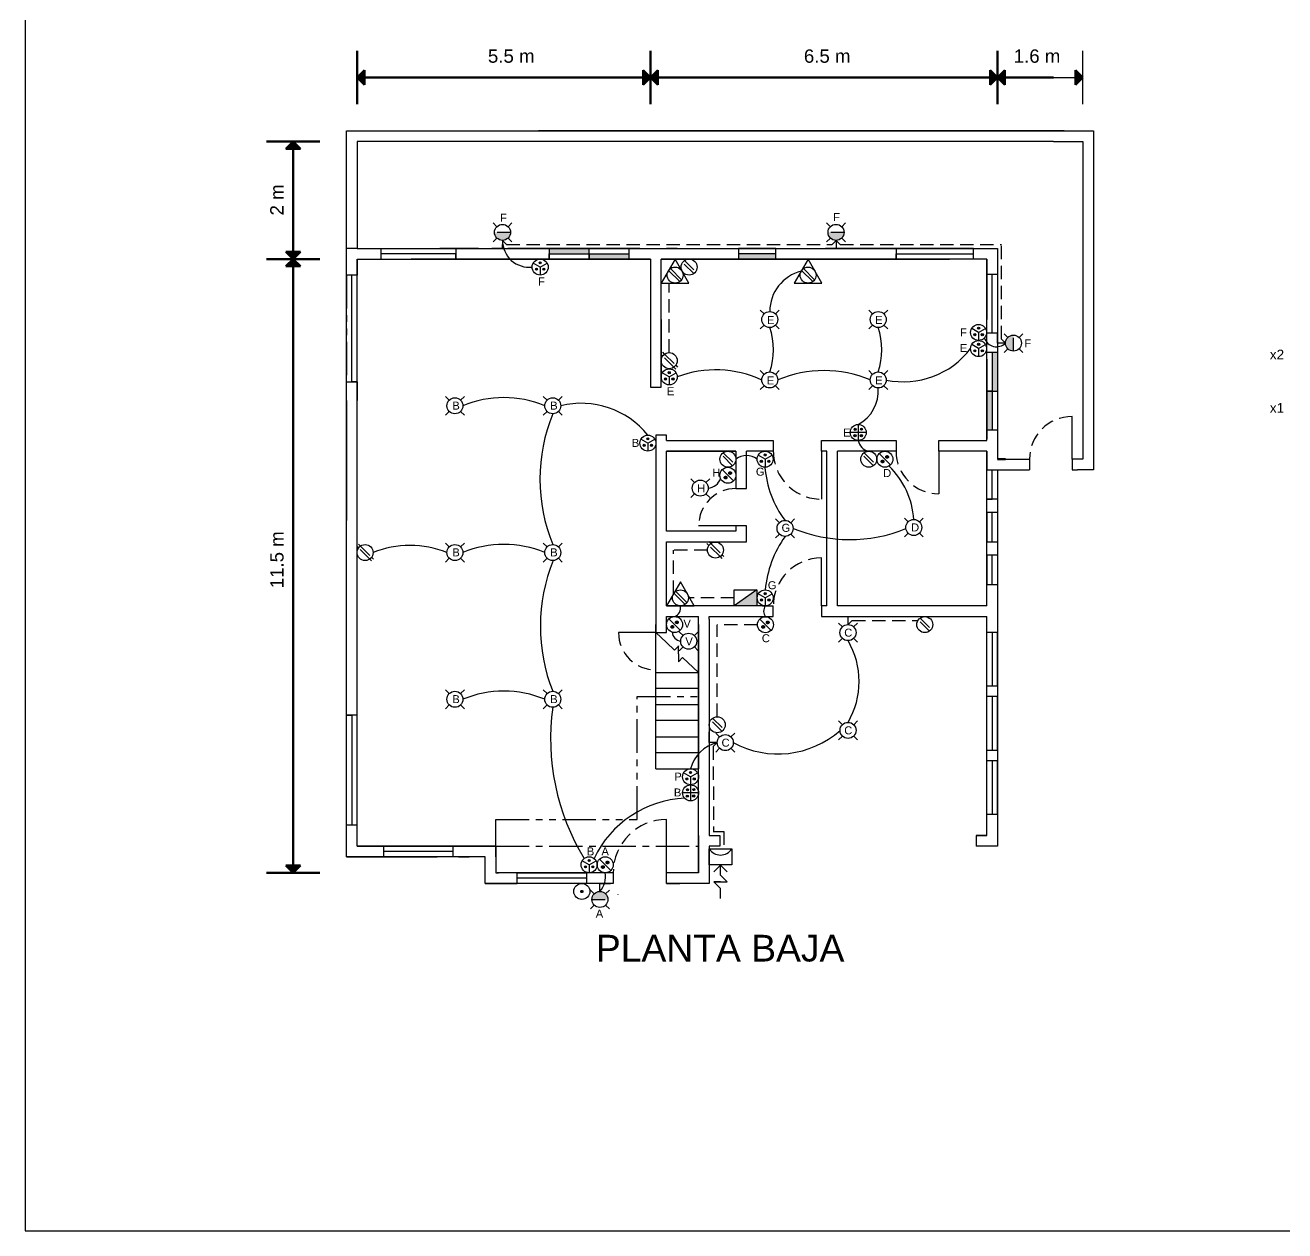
# Model space of a CAD drawing. Header units: millimetres. Extents: x 0 to 120, y 0 to 90.
# Drawn here: x 0 to 47.21, y 0 to 45.18 of the extents above; entities that cross this region are included whole.
import ezdxf

# ---------------------------------------------------------------- set-up
doc = ezdxf.new("R2010")
doc.units = ezdxf.units.MM
for name, pattern in [('CENTER', [2, 1.25, -0.25, 0.25, -0.25]), ('DASHED', [0.75, 0.5, -0.25]), ('PHANTOM', [2.5, 1.25, -0.25, 0.25, -0.25, 0.25, -0.25])]:
    doc.linetypes.add(name, pattern=pattern)
doc.styles.add('Annotative', font='arial.ttf')
doc.styles.add('Notes', font='arial.ttf', dxfattribs={"height": 3})

msp = doc.modelspace()

# ---------------------------------------------------------------- hatches: boundary and pattern name
at = {"lineweight": 90}
h = msp.add_hatch(color=256, dxfattribs=at)
h.set_gradient(color2=(0, 0, 0), one_color=1)
h.paths.add_polyline_path([(12.712, 43.491), (12.439, 43.218), (12.712, 42.945), (12.712, 43.218)])
h = msp.add_hatch(color=256, dxfattribs=at)
h.set_gradient(color2=(0, 0, 0), one_color=1)
h.paths.add_polyline_path([(23.166, 42.945), (23.439, 43.218), (23.166, 43.491), (23.166, 43.218)])
h = msp.add_hatch(color=256, dxfattribs=at)
h.set_gradient(color2=(0, 0, 0), one_color=1)
h.paths.add_polyline_path([(23.712, 43.491), (23.439, 43.218), (23.712, 42.945), (23.712, 43.218)])
h = msp.add_hatch(color=256, dxfattribs=at)
h.set_gradient(color2=(0, 0, 0), one_color=1)
h.paths.add_polyline_path([(36.166, 42.945), (36.439, 43.218), (36.166, 43.491), (36.166, 43.218)])
h = msp.add_hatch(color=256, dxfattribs=at)
h.set_gradient(color2=(0, 0, 0), one_color=1)
h.paths.add_polyline_path([(36.712, 43.491), (36.439, 43.218), (36.712, 42.945), (36.712, 43.218)])
h = msp.add_hatch(color=256, dxfattribs=at)
h.set_gradient(color2=(0, 0, 0), one_color=1)
h.paths.add_polyline_path([(39.366, 42.945), (39.639, 43.218), (39.366, 43.491), (39.366, 43.218)])
h = msp.add_hatch()
h.set_pattern_fill('AR-PARQ1', color=256, style=0)
h.paths.add_polyline_path([(37.3, 43.108), (36.873, 43.108), (34.4, 43.108), (18.4, 43.108), (17.627, 43.108), (17.627, 39.108), (29.8, 39.108), (35.2, 39.108), (35.2, 39.1), (35.2, 30.408), (37.3, 30.408)])
h.paths.add_polyline_path([(35.2, 39.1), (29.8, 39.1), (17.627, 39.1), (17.627, 38.708), (18.4, 38.708), (21.4, 38.708), (34.8, 38.708), (34.8, 30.408), (35.2, 30.408)], flags=17)
h = msp.add_hatch(color=256, dxfattribs=at)
h.set_gradient(color2=(0, 0, 0), one_color=1)
h.paths.add_polyline_path([(10.312, 40.545), (10.039, 40.818), (9.766, 40.545), (10.039, 40.545)])
at = {"linetype": 'DASHED'}
h = msp.add_hatch(color=256, dxfattribs=at)
h.set_gradient(color2=(0, 0, 0), one_color=1)
h.paths.add_polyline_path([(18.189, 37.418), (17.589, 37.418, 1)])
h = msp.add_hatch(color=256, dxfattribs=at)
h.set_gradient(color2=(0, 0, 0), one_color=1)
h.paths.add_polyline_path([(30.689, 37.418), (30.089, 37.418, 1)])
at = {"lineweight": 90}
h = msp.add_hatch(color=256, dxfattribs=at)
h.set_gradient(color2=(0, 0, 0), one_color=1)
h.paths.add_polyline_path([(10.039, 36.418), (10.312, 36.691), (10.039, 36.691), (9.766, 36.691)])
h = msp.add_hatch(color=256, dxfattribs=at)
h.set_gradient(color2=(0, 0, 0), one_color=1)
h.paths.add_polyline_path([(10.312, 36.145), (10.039, 36.418), (9.766, 36.145), (10.039, 36.145)])
at = {"linetype": 'DASHED'}
h = msp.add_hatch(color=256, dxfattribs=at)
h.paths.add_polyline_path([(22.639, 36.418), (22.639, 36.618), (21.139, 36.618), (21.139, 36.418)])
h.paths.add_polyline_path([(20.039, 36.818), (19.639, 36.818), (19.639, 36.618), (21.139, 36.618), (21.139, 36.818)])
h = msp.add_hatch(color=256)
h.set_gradient(color2=(0, 0, 0), one_color=1)
h.paths.add_polyline_path([(28.139, 36.418), (28.139, 36.618), (26.739, 36.618), (26.739, 36.418)])
h = msp.add_hatch(color=256)
h.paths.add_polyline_path([(19.261, 36.278, 1), (19.341, 36.278, 1)])
h.paths.add_polyline_path([(19.202, 36.038, 1), (19.122, 36.038, 1)])
h.paths.add_polyline_path([(19.399, 36.038, 1), (19.479, 36.038, 1)])
h = msp.add_hatch(color=256)
h.paths.add_polyline_path([(35.693, 33.826, 1), (35.773, 33.826, 1)])
h.paths.add_polyline_path([(35.634, 33.586, 1), (35.554, 33.586, 1)])
h.paths.add_polyline_path([(35.831, 33.586, 1), (35.911, 33.586, 1)])
h = msp.add_hatch(color=256, dxfattribs=at)
h.set_gradient(color2=(0, 0, 0), one_color=1)
h.paths.add_polyline_path([(37.039, 32.968), (37.039, 33.568, 0.414214), (36.739, 33.268, 0.414214)])
h = msp.add_hatch(color=256)
h.paths.add_polyline_path([(35.693, 33.22, 1), (35.773, 33.22, 1)])
h.paths.add_polyline_path([(35.634, 32.98, 1), (35.554, 32.98, 1)])
h.paths.add_polyline_path([(35.831, 32.98, 1), (35.911, 32.98, 1)])
h = msp.add_hatch(color=256, dxfattribs=at)
h.paths.add_polyline_path([(36.239, 31.468), (36.039, 31.468), (36.039, 30.018), (36.239, 30.018)])
h.paths.add_polyline_path([(36.439, 32.918), (36.239, 32.918), (36.239, 31.468), (36.439, 31.468)])
h = msp.add_hatch(color=256)
h.paths.add_polyline_path([(24.099, 32.16, 1), (24.179, 32.16, 1)])
h.paths.add_polyline_path([(24.04, 31.92, 1), (23.96, 31.92, 1)])
h.paths.add_polyline_path([(24.238, 31.92, 1), (24.318, 31.92, 1)])
h = msp.add_hatch(color=256)
h.paths.add_polyline_path([(31.146, 30.034, 1), (31.066, 30.034, 1)])
h.paths.add_polyline_path([(31.306, 30.041, 1), (31.386, 30.041, 1)])
h.paths.add_polyline_path([(31.3, 29.8, 1), (31.38, 29.8, 1)])
h.paths.add_polyline_path([(31.062, 29.797, 1), (31.142, 29.797, 1)])
h = msp.add_hatch(color=256)
h.paths.add_polyline_path([(23.297, 29.678, 1), (23.377, 29.678, 1)])
h.paths.add_polyline_path([(23.239, 29.438, 1), (23.159, 29.438, 1)])
h.paths.add_polyline_path([(23.436, 29.438, 1), (23.516, 29.438, 1)])
h = msp.add_hatch(color=256)
h.paths.add_polyline_path([(27.691, 29.077, 1), (27.771, 29.077, 1)])
h.paths.add_polyline_path([(27.632, 28.837, 1), (27.552, 28.837, 1)])
h.paths.add_polyline_path([(27.83, 28.837, 1), (27.91, 28.837, 1)])
h = msp.add_hatch(color=256, dxfattribs=at)
h.paths.add_polyline_path([(32.254, 29.001, 1), (32.354, 29.001, 1)])
h.paths.add_polyline_path([(32.084, 28.832, 1), (32.184, 28.832, 1)])
h = msp.add_hatch(color=256, dxfattribs=at)
h.paths.add_polyline_path([(26.371, 28.398, 1), (26.471, 28.398, 1)])
h.paths.add_polyline_path([(26.201, 28.228, 1), (26.301, 28.228, 1)])
msp.add_hatch(color=256).paths.add_polyline_path([(26.576, 23.418), (27.419, 23.418), (27.419, 24.015)])
h = msp.add_hatch(color=256)
h.paths.add_polyline_path([(27.696, 23.878, 1), (27.776, 23.878, 1)])
h.paths.add_polyline_path([(27.637, 23.638, 1), (27.557, 23.638, 1)])
h.paths.add_polyline_path([(27.835, 23.638, 1), (27.915, 23.638, 1)])
h = msp.add_hatch(color=256, dxfattribs=at)
h.paths.add_polyline_path([(24.374, 22.803, 1), (24.474, 22.803, 1)])
h.paths.add_polyline_path([(24.204, 22.633, 1), (24.304, 22.633, 1)])
h = msp.add_hatch(color=256, dxfattribs=at)
h.paths.add_polyline_path([(27.779, 22.8, 1), (27.879, 22.8, 1)])
h.paths.add_polyline_path([(27.609, 22.63, 1), (27.709, 22.63, 1)])
h = msp.add_hatch(color=256)
h.paths.add_polyline_path([(24.897, 17.175, 1), (24.977, 17.175, 1)])
h.paths.add_polyline_path([(24.839, 16.935, 1), (24.759, 16.935, 1)])
h.paths.add_polyline_path([(25.036, 16.935, 1), (25.116, 16.935, 1)])
h = msp.add_hatch(color=256)
h.paths.add_polyline_path([(24.861, 16.529, 1), (24.781, 16.529, 1)])
h.paths.add_polyline_path([(25.02, 16.535, 1), (25.1, 16.535, 1)])
h.paths.add_polyline_path([(25.015, 16.295, 1), (25.095, 16.295, 1)])
h.paths.add_polyline_path([(24.776, 16.291, 1), (24.856, 16.291, 1)])
at = {"lineweight": 90}
h = msp.add_hatch(color=256, dxfattribs=at)
h.set_gradient(color2=(0, 0, 0), one_color=1)
h.paths.add_polyline_path([(9.766, 13.691), (10.039, 13.418), (10.312, 13.691), (10.039, 13.691)])
h = msp.add_hatch(color=256)
h.paths.add_polyline_path([(21.096, 13.878, 1), (21.176, 13.878, 1)])
h.paths.add_polyline_path([(21.038, 13.638, 1), (20.958, 13.638, 1)])
h.paths.add_polyline_path([(21.235, 13.638, 1), (21.315, 13.638, 1)])
at = {"linetype": 'DASHED'}
h = msp.add_hatch(color=256, dxfattribs=at)
h.paths.add_polyline_path([(21.773, 13.803, 1), (21.873, 13.803, 1)])
h.paths.add_polyline_path([(21.603, 13.633, 1), (21.703, 13.633, 1)])
msp.add_hatch(color=256, dxfattribs=at).paths.add_polyline_path([(20.902, 12.718, 1), (20.822, 12.718, 1)])
h = msp.add_hatch(color=256, dxfattribs=at)
h.set_gradient(color2=(0, 0, 0), one_color=1)
h.paths.add_polyline_path([(21.239, 12.418), (21.839, 12.418, 1)])

# ---------------------------------------------------------------- linework, layer by layer
for p, q in [((0, 90), (0, 0)), ((39.639, 43.218), (39.639, 44.218)), ((12.439, 43.218), (39.639, 43.218)), ((38.539, 43.218), (39.639, 43.218)), ((39.639, 42.218), (39.639, 43.218)), ((12.039, 36.818), (12.039, 41.218)), ((12.039, 41.218), (19.653, 41.218)), ((38.939, 41.218), (19.239, 41.218)), ((19.266, 41.218), (20.039, 41.218)), ((20.039, 41.218), (36.039, 41.218)), ((36.039, 41.218), (38.512, 41.218)), ((38.512, 41.218), (38.939, 41.218)), ((38.939, 41.202), (38.939, 41.218)), ((38.939, 41.218), (39.839, 41.218)), ((40.039, 41.218), (40.039, 28.518)), ((19.639, 40.818), (12.439, 40.818)), ((12.439, 40.818), (12.439, 36.818)), ((38.539, 40.818), (19.639, 40.818)), ((38.539, 40.818), (39.439, 40.818)), ((39.639, 40.818), (39.639, 28.918)), ((17.677, 37.63), (17.535, 37.771)), ((18.101, 37.63), (18.243, 37.771)), ((30.177, 37.63), (30.035, 37.771)), ((30.601, 37.63), (30.743, 37.771)), ((17.677, 37.206), (17.535, 37.064)), ((17.889, 37.118), (17.889, 36.818)), ((18.101, 37.206), (18.243, 37.064)), ((30.177, 37.206), (30.035, 37.064)), ((30.389, 37.118), (30.389, 36.818)), ((30.601, 37.206), (30.743, 37.064)), ((12.039, 14.018), (12.039, 36.818)), ((12.439, 36.818), (12.039, 36.818)), ((12.439, 36.818), (36.439, 36.818)), ((12.439, 14.418), (12.439, 36.418)), ((12.439, 36.418), (14.467, 36.418)), ((12.439, 36.418), (23.439, 36.418)), ((12.439, 36.418), (23.439, 36.418)), ((12.439, 36.418), (23.339, 36.418)), ((12.439, 36.418), (23.439, 36.418)), ((12.439, 36.418), (23.439, 36.418)), ((12.439, 36.418), (12.739, 36.418)), ((12.439, 36.418), (16.106, 36.418)), ((12.739, 36.818), (15.539, 36.818)), ((13.339, 36.418), (13.339, 36.818)), ((16.139, 36.618), (13.339, 36.618)), ((23.439, 36.418), (14.467, 36.418)), ((16.994, 36.818), (15.539, 36.818)), ((15.539, 36.418), (16.039, 36.418)), ((16.039, 36.818), (17.539, 36.818)), ((16.106, 36.418), (19.772, 36.418)), ((16.139, 36.818), (16.139, 36.418)), ((16.139, 36.818), (19.639, 36.818)), ((16.139, 36.418), (16.139, 36.618)), ((17.889, 36.818), (17.489, 36.818)), ((17.489, 36.818), (17.889, 36.818)), ((17.889, 36.818), (18.289, 36.818)), ((20.039, 36.818), (18.089, 36.818)), ((20.039, 36.818), (18.494, 36.818)), ((19.639, 36.818), (19.639, 36.418)), ((19.639, 36.418), (19.639, 36.618)), ((19.639, 36.618), (22.639, 36.618)), ((23.039, 36.818), (20.039, 36.818)), ((21.139, 36.418), (21.139, 36.818)), ((21.139, 36.618), (21.139, 36.418)), ((22.639, 36.418), (22.639, 36.818)), ((23.439, 36.418), (23.439, 31.618)), ((36.039, 36.418), (23.839, 36.418)), ((36.039, 36.418), (23.839, 36.418)), ((23.839, 36.418), (34.639, 36.418)), ((36.039, 36.418), (23.839, 36.418)), ((23.839, 36.318), (23.839, 36.418)), ((23.839, 36.418), (28.139, 36.418)), ((23.839, 36.418), (27.906, 36.418)), ((24.439, 36.818), (24.039, 36.818)), ((24.039, 36.818), (24.439, 36.818)), ((24.439, 36.818), (24.839, 36.818)), ((28.139, 36.818), (26.739, 36.818)), ((26.739, 36.818), (26.739, 36.418)), ((28.139, 36.618), (26.739, 36.618)), ((27.906, 36.418), (31.972, 36.418)), ((28.139, 36.418), (28.139, 36.818)), ((28.139, 36.818), (32.639, 36.818)), ((30.389, 36.818), (29.989, 36.818)), ((29.989, 36.818), (30.389, 36.818)), ((32.639, 36.818), (30.389, 36.818)), ((30.389, 36.818), (30.789, 36.818)), ((35.539, 36.818), (32.639, 36.818)), ((32.639, 36.818), (32.639, 36.418)), ((32.639, 36.418), (32.639, 36.618)), ((32.639, 36.618), (35.539, 36.618)), ((35.539, 36.418), (35.539, 36.818)), ((36.039, 36.418), (35.539, 36.418)), ((36.039, 36.318), (36.039, 36.418)), ((36.039, 36.418), (36.039, 34.151)), ((36.039, 36.368), (36.039, 36.068)), ((36.439, 36.818), (36.439, 28.918)), ((19.301, 36.118), (19.041, 36.268)), ((19.301, 36.118), (19.561, 36.268)), ((19.301, 36.118), (19.301, 35.818)), ((23.839, 31.618), (23.839, 36.318)), ((24.532, 35.573), (24.114, 35.992)), ((24.185, 36.062), (24.603, 35.644)), ((29.516, 35.57), (29.098, 35.988)), ((29.168, 36.059), (29.587, 35.641)), ((36.039, 36.218), (36.039, 36.318)), ((36.039, 29.618), (36.039, 36.218)), ((36.439, 36.068), (36.439, 33.168)), ((36.439, 36.068), (36.439, 33.868)), ((12.239, 31.818), (12.239, 35.818)), ((36.039, 35.846), (36.439, 35.846)), ((36.239, 33.646), (36.239, 35.846)), ((27.693, 34.363), (27.552, 34.505)), ((28.118, 34.363), (28.259, 34.505)), ((31.76, 34.363), (31.619, 34.505)), ((32.184, 34.363), (32.326, 34.505)), ((23.839, 34.151), (23.839, 31.885)), ((27.693, 33.939), (27.552, 33.798)), ((28.118, 33.939), (28.259, 33.798)), ((31.76, 33.939), (31.619, 33.798)), ((32.184, 33.939), (32.326, 33.798)), ((35.733, 33.666), (35.473, 33.816)), ((35.733, 33.666), (35.992, 33.816)), ((35.733, 33.666), (35.733, 33.366)), ((36.439, 33.646), (36.039, 33.646)), ((36.439, 33.268), (36.439, 33.668)), ((36.439, 33.668), (36.439, 33.268)), ((36.827, 33.48), (36.685, 33.621)), ((37.251, 33.48), (37.393, 33.621)), ((35.733, 33.06), (35.473, 33.21)), ((35.733, 33.06), (35.992, 33.21)), ((35.733, 33.06), (35.733, 32.76)), ((36.739, 33.268), (36.439, 33.268)), ((36.439, 33.268), (36.439, 32.868)), ((36.439, 33.168), (36.439, 32.668)), ((36.827, 33.056), (36.685, 32.914)), ((37.251, 33.056), (37.393, 32.914)), ((36.439, 32.918), (36.039, 32.918)), ((36.039, 32.668), (36.039, 29.668)), ((36.039, 32.668), (36.039, 29.768)), ((36.239, 32.918), (36.239, 30.018)), ((24.139, 32), (23.879, 32.15)), ((24.139, 32), (24.399, 32.15)), ((27.693, 32.097), (27.552, 32.238)), ((28.118, 32.097), (28.259, 32.238)), ((31.76, 32.097), (31.619, 32.238)), ((32.184, 32.097), (32.326, 32.238)), ((12.439, 31.818), (12.439, 31.118)), ((24.139, 32), (24.139, 31.7)), ((27.693, 31.672), (27.552, 31.531)), ((28.118, 31.672), (28.259, 31.531)), ((31.76, 31.672), (31.619, 31.531)), ((32.184, 31.672), (32.326, 31.531)), ((15.893, 31.13), (15.752, 31.271)), ((15.893, 31.13), (15.752, 31.271)), ((15.893, 31.13), (15.752, 31.271)), ((15.893, 31.13), (15.752, 31.271)), ((15.893, 31.13), (15.752, 31.271)), ((16.318, 31.13), (16.459, 31.271)), ((16.318, 31.13), (16.459, 31.271)), ((16.318, 31.13), (16.459, 31.271)), ((16.318, 31.13), (16.459, 31.271)), ((16.318, 31.13), (16.459, 31.271)), ((19.56, 31.13), (19.419, 31.271)), ((19.56, 31.13), (19.419, 31.271)), ((19.56, 31.13), (19.419, 31.271)), ((19.56, 31.13), (19.419, 31.271)), ((19.56, 31.13), (19.419, 31.271)), ((19.984, 31.13), (20.126, 31.271)), ((19.984, 31.13), (20.126, 31.271)), ((19.984, 31.13), (20.126, 31.271)), ((19.984, 31.13), (20.126, 31.271)), ((19.984, 31.13), (20.126, 31.271)), ((23.439, 31.618), (23.839, 31.618)), ((36.239, 31.468), (36.039, 31.468)), ((36.039, 31.468), (36.439, 31.468)), ((12.039, 31.118), (12.039, 26.618)), ((15.893, 30.706), (15.752, 30.564)), ((15.893, 30.706), (15.752, 30.564)), ((15.893, 30.706), (15.752, 30.564)), ((15.893, 30.706), (15.752, 30.564)), ((16.318, 30.706), (16.459, 30.564)), ((16.318, 30.706), (16.459, 30.564)), ((16.318, 30.706), (16.459, 30.564)), ((16.318, 30.706), (16.459, 30.564)), ((19.56, 30.706), (19.419, 30.564)), ((19.56, 30.706), (19.419, 30.564)), ((19.56, 30.706), (19.419, 30.564)), ((19.56, 30.706), (19.419, 30.564)), ((19.984, 30.706), (20.126, 30.564)), ((19.984, 30.706), (20.126, 30.564)), ((19.984, 30.706), (20.126, 30.564)), ((19.984, 30.706), (20.126, 30.564)), ((31.223, 30.218), (31.223, 29.618)), ((39.239, 28.918), (39.239, 30.518)), ((24.039, 29.818), (23.639, 29.818)), ((23.639, 29.818), (23.639, 22.418)), ((24.039, 29.618), (24.039, 29.818)), ((31.523, 29.918), (30.923, 29.918)), ((31.223, 29.918), (31.223, 29.768)), ((36.039, 30.018), (36.439, 30.018)), ((36.039, 29.618), (36.039, 29.818)), ((23.337, 29.518), (23.078, 29.668)), ((23.337, 29.518), (23.597, 29.668)), ((23.337, 29.518), (23.337, 29.218)), ((24.039, 29.618), (27.839, 29.618)), ((29.839, 29.618), (32.639, 29.618)), ((32.639, 29.618), (32.639, 29.218)), ((34.239, 29.218), (34.239, 29.618)), ((34.239, 29.618), (36.039, 29.618)), ((26.639, 29.218), (24.039, 29.218)), ((24.039, 26.218), (24.039, 29.218)), ((24.039, 29.218), (26.639, 29.218)), ((24.039, 29.218), (26.639, 29.218)), ((26.639, 29.218), (26.639, 28.018)), ((27.839, 29.218), (27.039, 29.218)), ((27.039, 28.018), (27.039, 29.218)), ((27.731, 28.917), (27.471, 29.067)), ((27.731, 28.917), (27.991, 29.067)), ((27.731, 28.917), (27.731, 28.617)), ((30.039, 29.218), (29.839, 29.218)), ((29.839, 29.218), (29.839, 27.421)), ((30.039, 23.418), (30.039, 29.218)), ((32.639, 29.218), (30.439, 29.218)), ((30.439, 23.418), (30.439, 29.218)), ((36.039, 29.218), (34.239, 29.218)), ((34.239, 29.218), (34.239, 27.618)), ((36.039, 23.418), (36.039, 29.218)), ((36.039, 23.418), (36.039, 29.218)), ((36.039, 29.218), (36.039, 28.518)), ((36.039, 23.418), (36.039, 29.118)), ((36.439, 28.918), (37.639, 28.918)), ((37.639, 28.918), (37.639, 28.518)), ((39.439, 28.918), (39.239, 28.918)), ((39.239, 28.918), (39.239, 28.518)), ((36.039, 28.518), (36.439, 28.518)), ((36.239, 27.418), (36.239, 28.518)), ((36.439, 28.518), (36.439, 27.418)), ((36.439, 28.518), (36.439, 14.418)), ((36.439, 28.518), (37.639, 28.518)), ((39.239, 28.518), (39.239, 28.518)), ((39.239, 28.518), (39.439, 28.518)), ((39.839, 28.518), (39.439, 28.518)), ((25.088, 28.045), (24.946, 28.187)), ((25.512, 28.045), (25.654, 28.187)), ((26.639, 28.018), (26.639, 27.818)), ((27.039, 27.818), (27.039, 28.018)), ((25.088, 27.621), (24.946, 27.479)), ((25.512, 27.621), (25.654, 27.479)), ((26.639, 27.818), (27.039, 27.818)), ((36.439, 27.418), (36.039, 27.418)), ((36.039, 27.418), (36.239, 27.418)), ((36.439, 27.418), (36.439, 26.918)), ((36.439, 26.918), (36.039, 26.918)), ((36.039, 26.918), (36.039, 25.818)), ((36.239, 25.818), (36.239, 26.918)), ((28.266, 26.537), (28.124, 26.679)), ((28.69, 26.537), (28.831, 26.679)), ((33.092, 26.569), (32.951, 26.71)), ((33.516, 26.569), (33.658, 26.71)), ((26.639, 26.218), (24.039, 26.218)), ((26.639, 26.418), (25.239, 26.418)), ((27.039, 26.418), (26.639, 26.418)), ((26.639, 26.418), (26.639, 26.218)), ((27.039, 25.818), (27.039, 26.418)), ((28.266, 26.113), (28.124, 25.971)), ((28.69, 26.113), (28.831, 25.971)), ((33.092, 26.145), (32.951, 26.003)), ((33.516, 26.145), (33.658, 26.003)), ((15.893, 25.63), (15.752, 25.771)), ((15.893, 25.63), (15.752, 25.771)), ((15.893, 25.63), (15.752, 25.771)), ((16.318, 25.63), (16.459, 25.771)), ((16.318, 25.63), (16.459, 25.771)), ((16.318, 25.63), (16.459, 25.771)), ((19.56, 25.63), (19.419, 25.771)), ((19.56, 25.63), (19.419, 25.771)), ((19.56, 25.63), (19.419, 25.771)), ((19.56, 25.63), (19.419, 25.771)), ((19.56, 25.63), (19.419, 25.771)), ((19.984, 25.63), (20.126, 25.771)), ((19.984, 25.63), (20.126, 25.771)), ((19.984, 25.63), (20.126, 25.771)), ((19.984, 25.63), (20.126, 25.771)), ((19.984, 25.63), (20.126, 25.771)), ((24.039, 25.818), (27.039, 25.818)), ((24.039, 23.418), (24.039, 25.818)), ((36.039, 25.818), (36.439, 25.818)), ((36.439, 25.818), (36.439, 25.318)), ((15.893, 25.206), (15.752, 25.064)), ((15.893, 25.206), (15.752, 25.064)), ((15.893, 25.206), (15.752, 25.064)), ((16.318, 25.206), (16.459, 25.064)), ((16.318, 25.206), (16.459, 25.064)), ((16.318, 25.206), (16.459, 25.064)), ((19.56, 25.206), (19.419, 25.064)), ((19.56, 25.206), (19.419, 25.064)), ((19.56, 25.206), (19.419, 25.064)), ((19.56, 25.206), (19.419, 25.064)), ((19.984, 25.206), (20.126, 25.064)), ((19.984, 25.206), (20.126, 25.064)), ((19.984, 25.206), (20.126, 25.064)), ((19.984, 25.206), (20.126, 25.064)), ((29.839, 23.418), (29.839, 25.218)), ((36.439, 25.318), (36.039, 25.318)), ((36.039, 25.318), (36.039, 24.218)), ((36.239, 24.218), (36.239, 25.318)), ((36.039, 24.218), (36.439, 24.218)), ((24.732, 23.473), (24.314, 23.892)), ((24.385, 23.962), (24.803, 23.544)), ((27.419, 24.015), (26.576, 23.418)), ((27.736, 23.718), (27.476, 23.868)), ((27.736, 23.718), (27.996, 23.868)), ((27.736, 23.718), (27.736, 23.418)), ((27.639, 23.418), (24.039, 23.418)), ((27.639, 23.418), (28.039, 23.418)), ((28.039, 23.018), (28.039, 23.418)), ((30.039, 23.418), (29.839, 23.418)), ((29.839, 23.418), (29.839, 23.018)), ((33.239, 23.418), (30.439, 23.418)), ((36.039, 23.418), (33.239, 23.418)), ((23.639, 17.318), (23.639, 22.718)), ((24.039, 22.418), (24.039, 23.018)), ((24.039, 23.018), (25.239, 23.018)), ((25.239, 22.918), (25.239, 23.018)), ((25.239, 13.418), (25.239, 22.918)), ((25.239, 22.118), (25.239, 22.718)), ((25.239, 22.718), (25.239, 17.318)), ((25.639, 23.018), (27.639, 23.018)), ((25.639, 22.918), (25.639, 23.018)), ((25.639, 22.918), (25.639, 14.818)), ((27.639, 23.018), (28.039, 23.018)), ((29.839, 23.018), (36.039, 23.018)), ((30.626, 22.629), (30.484, 22.771)), ((30.838, 22.717), (30.838, 23.018)), ((31.05, 22.629), (31.192, 22.771)), ((36.039, 14.818), (36.039, 23.018)), ((36.039, 14.818), (36.039, 23.018)), ((36.039, 22.918), (36.039, 23.018)), ((36.039, 14.818), (36.039, 23.018)), ((36.039, 14.818), (36.039, 23.018)), ((23.639, 22.418), (22.239, 22.418)), ((23.639, 22.418), (24.039, 22.418)), ((23.639, 22.418), (24.039, 22.043)), ((24.655, 22.306), (24.513, 22.447)), ((25.079, 22.306), (25.22, 22.447)), ((30.626, 22.205), (30.484, 22.063)), ((30.626, 22.205), (30.484, 22.063)), ((31.05, 22.205), (31.192, 22.063)), ((36.439, 22.418), (36.039, 22.418)), ((36.239, 22.418), (36.239, 20.418)), ((36.439, 20.418), (36.439, 22.418)), ((23.639, 21.518), (23.639, 22.118)), ((24.039, 22.043), (24.339, 21.762)), ((24.339, 21.762), (24.48, 21.912)), ((24.48, 21.912), (24.489, 21.922)), ((24.489, 21.922), (24.489, 21.912)), ((24.489, 21.621), (24.489, 21.912)), ((24.655, 21.881), (24.513, 21.74)), ((25.079, 21.881), (25.22, 21.74)), ((24.489, 21.621), (24.489, 21.32)), ((24.489, 21.32), (24.498, 21.33)), ((24.639, 21.48), (24.498, 21.33)), ((24.839, 21.293), (24.639, 21.48)), ((25.239, 20.918), (24.839, 21.293)), ((25.239, 20.918), (25.239, 21.518)), ((23.639, 20.318), (23.639, 20.918)), ((23.639, 20.918), (25.239, 20.918)), ((25.239, 20.918), (25.239, 20.918)), ((25.239, 20.318), (23.639, 20.318)), ((25.239, 19.718), (25.239, 20.318)), ((36.039, 20.018), (36.039, 20.418)), ((36.039, 20.418), (36.439, 20.418)), ((15.893, 20.13), (15.752, 20.271)), ((15.893, 20.13), (15.752, 20.271)), ((15.893, 20.13), (15.752, 20.271)), ((16.318, 20.13), (16.459, 20.271)), ((16.318, 20.13), (16.459, 20.271)), ((16.318, 20.13), (16.459, 20.271)), ((19.56, 20.13), (19.419, 20.271)), ((19.56, 20.13), (19.419, 20.271)), ((19.56, 20.13), (19.419, 20.271)), ((19.56, 20.13), (19.419, 20.271)), ((19.984, 20.13), (20.126, 20.271)), ((19.984, 20.13), (20.126, 20.271)), ((19.984, 20.13), (20.126, 20.271)), ((19.984, 20.13), (20.126, 20.271)), ((36.439, 20.018), (36.039, 20.018)), ((36.239, 20.018), (36.239, 18.018)), ((36.439, 18.018), (36.439, 20.018)), ((15.893, 19.706), (15.752, 19.564)), ((15.893, 19.706), (15.752, 19.564)), ((16.318, 19.706), (16.459, 19.564)), ((16.318, 19.706), (16.459, 19.564)), ((19.56, 19.706), (19.419, 19.564)), ((19.56, 19.706), (19.419, 19.564)), ((19.56, 19.706), (19.419, 19.564)), ((19.984, 19.706), (20.126, 19.564)), ((19.984, 19.706), (20.126, 19.564)), ((19.984, 19.706), (20.126, 19.564)), ((23.639, 19.118), (23.639, 19.718)), ((23.639, 19.718), (25.239, 19.718)), ((12.239, 19.318), (12.239, 15.218)), ((25.239, 19.118), (23.639, 19.118)), ((25.239, 18.518), (25.239, 19.118)), ((30.627, 18.967), (30.485, 19.108)), ((31.051, 18.967), (31.193, 19.108)), ((23.639, 17.918), (23.639, 18.518)), ((23.639, 18.518), (25.239, 18.518)), ((25.639, 18.294), (25.639, 18.694)), ((26.027, 18.506), (25.885, 18.647)), ((26.451, 18.506), (26.593, 18.647)), ((30.627, 18.543), (30.485, 18.401)), ((30.627, 18.543), (30.485, 18.401)), ((31.051, 18.543), (31.193, 18.401)), ((25.939, 18.294), (25.639, 18.294)), ((26.027, 18.082), (25.885, 17.94)), ((26.451, 18.082), (26.593, 17.94)), ((36.039, 17.618), (36.039, 18.018)), ((36.039, 18.018), (36.439, 18.018)), ((25.239, 17.918), (23.639, 17.918)), ((25.239, 17.318), (25.239, 17.918)), ((36.439, 17.618), (36.039, 17.618)), ((36.239, 17.618), (36.239, 15.618)), ((36.439, 16.618), (36.439, 17.618)), ((23.639, 17.318), (25.239, 17.318)), ((24.937, 17.015), (24.677, 17.165)), ((24.937, 17.015), (25.197, 17.165)), ((24.937, 17.015), (24.937, 16.715)), ((25.239, 13.418), (25.239, 17.318)), ((25.239, 17.318), (25.239, 17.318)), ((24.937, 16.712), (24.937, 16.112)), ((36.439, 15.618), (36.439, 16.618)), ((25.237, 16.412), (24.637, 16.412)), ((24.937, 16.412), (24.937, 16.262)), ((25.239, 14.818), (25.239, 16.366)), ((36.039, 15.218), (36.039, 15.618)), ((36.039, 15.618), (36.439, 15.618)), ((24.039, 13.418), (24.039, 15.418)), ((25.239, 14.418), (25.239, 14.818)), ((25.239, 14.818), (25.239, 13.418)), ((25.639, 14.818), (26.039, 14.818)), ((25.639, 14.818), (26.039, 14.818)), ((26.039, 14.818), (26.039, 14.418)), ((35.639, 14.818), (36.039, 14.818)), ((36.039, 14.818), (35.639, 14.818)), ((35.639, 14.818), (35.639, 14.418)), ((17.239, 14.418), (12.439, 14.418)), ((17.239, 14.418), (12.439, 14.418)), ((12.439, 14.418), (17.639, 14.418)), ((13.439, 14.018), (13.439, 14.418)), ((16.039, 14.218), (13.439, 14.218)), ((15.439, 14.418), (16.239, 14.418)), ((16.039, 14.018), (16.039, 14.418)), ((17.639, 14.418), (17.239, 14.418)), ((17.639, 14.018), (17.639, 14.418)), ((17.639, 14.418), (17.639, 13.418)), ((26.039, 14.418), (25.639, 14.418)), ((25.639, 14.418), (25.639, 13.018)), ((36.439, 14.418), (35.639, 14.418)), ((17.239, 14.018), (12.039, 14.018)), ((17.239, 14.018), (12.039, 14.018)), ((12.039, 14.018), (12.839, 14.018)), ((12.839, 14.018), (15.439, 14.018)), ((16.239, 14.018), (16.639, 14.018)), ((17.239, 13.018), (17.239, 14.018)), ((21.136, 13.718), (20.876, 13.868)), ((21.136, 13.718), (21.396, 13.868)), ((21.136, 13.718), (21.136, 13.418)), ((26.06, 13.704), (25.81, 13.454)), ((26.06, 13.704), (26.31, 13.454)), ((17.639, 13.418), (17.739, 13.418)), ((17.739, 13.418), (17.689, 13.418)), ((22.039, 13.418), (17.739, 13.418)), ((18.439, 13.018), (18.439, 13.418)), ((18.439, 13.418), (21.039, 13.418)), ((21.039, 13.418), (21.039, 13.018)), ((22.039, 13.418), (22.039, 13.018)), ((25.239, 13.418), (24.039, 13.418)), ((24.039, 13.018), (24.039, 13.418)), ((26.31, 13.078), (26.06, 13.331)), ((22.039, 13.018), (17.239, 13.018)), ((17.239, 13.018), (18.439, 13.018)), ((21.039, 13.218), (18.439, 13.218)), ((21.327, 12.63), (21.185, 12.771)), ((22.039, 13.018), (21.539, 13.018)), ((21.539, 13.018), (21.789, 13.018)), ((21.539, 12.718), (21.539, 13.018)), ((21.539, 13.018), (21.939, 13.018)), ((21.939, 13.018), (21.539, 13.018)), ((21.751, 12.63), (21.893, 12.771)), ((25.639, 13.018), (24.039, 13.018)), ((25.639, 13.018), (24.039, 13.018)), ((24.039, 13.018), (24.539, 13.018)), ((24.539, 13.018), (24.139, 13.018)), ((26.06, 13.078), (25.81, 13.078)), ((25.81, 13.078), (26.06, 13.078)), ((26.06, 12.827), (25.81, 13.078)), ((25.81, 13.078), (26.31, 13.078)), ((26.06, 12.453), (26.06, 12.827)), ((21.327, 12.206), (21.185, 12.064)), ((21.751, 12.206), (21.893, 12.064)), ((0, 0), (120, 0)), ((0, 0), (3, 0))]:
    msp.add_line(p, q)
at = {"lineweight": 90}
for p, q in [((12.439, 43.218), (12.439, 44.218)), ((23.439, 43.218), (23.439, 44.218)), ((23.439, 44.218), (23.439, 42.218)), ((36.439, 43.218), (36.439, 44.218)), ((36.439, 44.218), (36.439, 42.218)), ((12.439, 43.218), (12.712, 43.491)), ((12.712, 43.491), (12.712, 43.218)), ((23.439, 43.218), (23.166, 43.491)), ((23.166, 43.491), (23.166, 43.218)), ((23.439, 43.218), (23.712, 43.491)), ((23.712, 43.491), (23.712, 43.218)), ((36.439, 43.218), (36.166, 43.491)), ((36.166, 43.491), (36.166, 43.218)), ((36.439, 43.218), (36.712, 43.491)), ((36.712, 43.491), (36.712, 43.218)), ((39.639, 43.218), (39.366, 43.491)), ((39.366, 43.491), (39.366, 43.218)), ((12.439, 42.218), (12.439, 43.218)), ((12.439, 43.218), (38.439, 43.218)), ((12.439, 43.218), (12.712, 42.945)), ((12.712, 42.945), (12.712, 43.218)), ((23.439, 43.218), (23.166, 42.945)), ((23.166, 42.945), (23.166, 43.218)), ((23.439, 43.218), (23.712, 42.945)), ((23.712, 42.945), (23.712, 43.218)), ((36.439, 43.218), (36.166, 42.945)), ((36.166, 42.945), (36.166, 43.218)), ((36.439, 43.218), (36.712, 42.945)), ((36.712, 42.945), (36.712, 43.218)), ((38.439, 43.218), (38.539, 43.218)), ((39.639, 43.218), (39.366, 42.945)), ((39.366, 42.945), (39.366, 43.218)), ((10.039, 40.818), (9.039, 40.818)), ((10.039, 40.818), (9.766, 40.545)), ((10.039, 40.818), (9.766, 40.545)), ((11.039, 40.818), (10.039, 40.818)), ((10.039, 40.818), (10.312, 40.545)), ((10.039, 40.818), (10.312, 40.545)), ((9.766, 40.545), (10.039, 40.545)), ((9.766, 40.545), (10.039, 40.545)), ((10.039, 40.545), (10.039, 13.418)), ((10.312, 40.545), (10.039, 40.545)), ((10.312, 40.545), (10.039, 40.545)), ((10.039, 36.418), (9.039, 36.418)), ((9.039, 36.418), (11.039, 36.418)), ((10.039, 36.418), (9.766, 36.691)), ((9.766, 36.691), (10.039, 36.691)), ((10.039, 36.418), (9.766, 36.145)), ((10.039, 36.818), (10.039, 36.418)), ((10.039, 36.418), (10.312, 36.691)), ((10.312, 36.691), (10.039, 36.691)), ((10.039, 36.418), (10.312, 36.145)), ((9.766, 36.145), (10.039, 36.145)), ((10.312, 36.145), (10.039, 36.145)), ((36.439, 28.918), (36.539, 28.918)), ((36.539, 28.918), (36.739, 28.918)), ((10.039, 14.018), (10.039, 14.418)), ((10.039, 13.418), (9.766, 13.691)), ((9.766, 13.691), (10.039, 13.691)), ((10.039, 13.418), (10.312, 13.691)), ((10.312, 13.691), (10.039, 13.691)), ((11.039, 13.418), (9.039, 13.418)), ((10.039, 13.418), (11.039, 13.418))]:
    msp.add_line(p, q, dxfattribs=at)
at = {"linetype": 'DASHED'}
for p, q in [((12.439, 43.218), (23.439, 43.218)), ((23.439, 43.218), (36.439, 43.218)), ((12.039, 41.218), (40.039, 41.218)), ((39.439, 40.818), (39.639, 40.818)), ((18.189, 37.418), (17.589, 37.418)), ((30.689, 37.418), (30.089, 37.418)), ((17.889, 37.118), (17.889, 36.818)), ((17.889, 37.118), (18.041, 36.968)), ((17.889, 36.818), (17.889, 36.968)), ((18.041, 36.968), (30.242, 36.968)), ((30.389, 37.118), (30.242, 36.968)), ((30.389, 37.118), (30.539, 36.968)), ((30.539, 36.968), (36.589, 36.968)), ((36.589, 33.417), (36.589, 36.968)), ((24.708, 36.362), (25.127, 35.944)), ((28.139, 36.818), (32.639, 36.818)), ((25.056, 35.873), (24.638, 36.292)), ((24.139, 32.909), (24.139, 35.518)), ((37.039, 32.968), (37.039, 33.568)), ((36.739, 33.268), (36.589, 33.417)), ((23.894, 32.783), (23.824, 32.854)), ((23.965, 32.854), (23.894, 32.925)), ((24.313, 32.365), (23.894, 32.783)), ((23.965, 32.854), (24.384, 32.436)), ((24.313, 32.365), (24.384, 32.294)), ((24.384, 32.436), (24.454, 32.365)), ((27.839, 29.618), (28.039, 29.618)), ((28.039, 29.618), (28.039, 29.218)), ((29.839, 29.218), (29.839, 29.618)), ((26.511, 28.671), (26.093, 29.089)), ((26.164, 29.16), (26.582, 28.742)), ((28.039, 29.218), (27.839, 29.218)), ((31.79, 28.671), (31.372, 29.09)), ((31.443, 29.16), (31.861, 28.742)), ((32.219, 28.916), (32.007, 29.129)), ((32.219, 28.916), (32.431, 28.704)), ((39.639, 28.918), (39.439, 28.918)), ((39.639, 28.918), (39.439, 28.918)), ((26.336, 28.313), (26.124, 28.525)), ((40.039, 28.518), (39.839, 28.518)), ((26.336, 28.313), (26.548, 28.101)), ((12.494, 25.592), (12.424, 25.662)), ((12.565, 25.662), (12.494, 25.733)), ((12.913, 25.173), (12.494, 25.592)), ((12.565, 25.662), (12.984, 25.244)), ((25.569, 25.513), (24.299, 25.513)), ((24.299, 23.868), (24.299, 25.513)), ((25.624, 25.687), (25.553, 25.758)), ((25.695, 25.758), (25.624, 25.829)), ((26.042, 25.269), (25.624, 25.687)), ((25.695, 25.758), (26.113, 25.339)), ((12.913, 25.173), (12.984, 25.103)), ((12.984, 25.244), (13.054, 25.173)), ((26.042, 25.269), (26.113, 25.198)), ((26.113, 25.339), (26.184, 25.269)), ((26.576, 23.717), (24.906, 23.717)), ((24.339, 22.718), (24.127, 22.93)), ((24.339, 22.718), (24.551, 22.506)), ((25.939, 19.265), (25.939, 22.715)), ((27.444, 22.715), (25.939, 22.715)), ((27.744, 22.715), (27.532, 22.927)), ((27.744, 22.715), (27.956, 22.503)), ((30.838, 22.717), (30.989, 22.867)), ((30.989, 22.867), (33.458, 22.867)), ((33.89, 22.471), (33.472, 22.889)), ((33.543, 22.96), (33.961, 22.542)), ((12.439, 19.318), (12.039, 19.318)), ((12.039, 19.318), (12.239, 19.318)), ((12.439, 15.218), (12.439, 19.318)), ((26.113, 18.721), (25.694, 19.139)), ((25.765, 19.21), (26.184, 18.792)), ((25.939, 18.294), (25.789, 18.146)), ((25.789, 18.146), (25.793, 14.968)), ((12.039, 14.018), (12.039, 15.218)), ((12.039, 15.218), (12.439, 15.218)), ((25.796, 14.968), (25.789, 14.968)), ((25.789, 14.968), (26.19, 14.968)), ((26.19, 14.968), (26.19, 14.315)), ((21.738, 13.718), (21.526, 13.93)), ((21.738, 13.718), (21.95, 13.506)), ((21.239, 12.418), (21.839, 12.418))]:
    msp.add_line(p, q, dxfattribs=at)
at = {"linetype": 'PHANTOM'}
for p, q in [((12.439, 36.418), (12.439, 35.818)), ((12.439, 35.818), (12.039, 35.818)), ((12.039, 35.818), (12.039, 31.818)), ((12.039, 31.818), (12.439, 31.818)), ((12.439, 31.818), (12.239, 31.818)), ((12.039, 20.318), (12.039, 25.918)), ((12.439, 19.318), (12.439, 20.318)), ((22.939, 15.418), (22.939, 20.018)), ((22.939, 20.018), (25.239, 20.018)), ((17.639, 14.418), (17.639, 15.418)), ((17.639, 15.418), (22.939, 15.418))]:
    msp.add_line(p, q, dxfattribs=at)
at = {"linetype": 'CENTER'}
for p, q in [((17.639, 14.418), (25.239, 14.418)), ((26.06, 13.331), (26.06, 13.704))]:
    msp.add_line(p, q, dxfattribs=at)
for points in [[(24.878, 35.518), (24.359, 36.418), (23.839, 35.518)], [(29.862, 35.514), (29.342, 36.414), (28.823, 35.514)], [(25.078, 23.418), (24.559, 24.318), (24.039, 23.418)], [(27.419, 23.418), (26.576, 23.418), (26.576, 24.015), (27.419, 24.015)], [(26.482, 13.718), (25.639, 13.718), (25.639, 14.315), (26.482, 14.315)]]:
    msp.add_lwpolyline(points, close=True)
for centre, radius in [((17.889, 37.418), 0.3), ((30.389, 37.418), 0.3), ((19.301, 36.118), 0.3), ((24.882, 36.118), 0.3), ((19.162, 36.038), 0.04), ((19.301, 36.278), 0.04), ((19.439, 36.038), 0.04), ((24.359, 35.818), 0.3), ((29.342, 35.814), 0.3), ((27.906, 34.151), 0.3), ((31.972, 34.151), 0.3), ((35.733, 33.666), 0.3), ((35.594, 33.586), 0.04), ((35.733, 33.826), 0.04), ((35.871, 33.586), 0.04), ((37.039, 33.268), 0.3), ((35.733, 33.06), 0.3), ((35.733, 33.22), 0.04), ((24.139, 32.609), 0.3), ((35.594, 32.98), 0.04), ((35.871, 32.98), 0.04), ((24.139, 32), 0.3), ((24.139, 32.16), 0.04), ((27.906, 31.885), 0.3), ((31.972, 31.885), 0.3), ((24, 31.92), 0.04), ((24.278, 31.92), 0.04), ((16.106, 30.918), 0.3), ((19.772, 30.918), 0.3), ((31.223, 29.918), 0.3), ((23.337, 29.518), 0.3), ((31.102, 29.797), 0.04), ((31.106, 30.034), 0.04), ((31.34, 29.8), 0.04), ((31.346, 30.041), 0.04), ((23.199, 29.438), 0.04), ((23.337, 29.678), 0.04), ((23.476, 29.438), 0.04), ((26.337, 28.916), 0.3), ((27.731, 28.917), 0.3), ((27.592, 28.837), 0.04), ((27.731, 29.077), 0.04), ((27.87, 28.837), 0.04), ((31.617, 28.916), 0.3), ((32.219, 28.916), 0.3), ((26.336, 28.313), 0.3), ((25.3, 27.833), 0.3), ((28.478, 26.325), 0.3), ((33.304, 26.357), 0.3), ((12.739, 25.418), 0.3), ((16.106, 25.418), 0.3), ((19.772, 25.418), 0.3), ((25.869, 25.513), 0.3), ((24.559, 23.718), 0.3), ((27.736, 23.718), 0.3), ((27.597, 23.638), 0.04), ((27.736, 23.878), 0.04), ((27.875, 23.638), 0.04), ((24.339, 22.718), 0.3), ((27.744, 22.715), 0.3), ((30.838, 22.417), 0.3), ((33.717, 22.716), 0.3), ((24.867, 22.093), 0.3), ((16.106, 19.918), 0.3), ((19.772, 19.918), 0.3), ((25.939, 18.965), 0.3), ((30.839, 18.755), 0.3), ((26.239, 18.294), 0.3), ((24.937, 17.015), 0.3), ((24.937, 17.175), 0.04), ((24.937, 16.412), 0.3), ((24.799, 16.935), 0.04), ((24.821, 16.529), 0.04), ((25.06, 16.535), 0.04), ((25.076, 16.935), 0.04), ((24.816, 16.291), 0.04), ((25.055, 16.295), 0.04), ((21.136, 13.718), 0.3), ((21.136, 13.878), 0.04), ((21.738, 13.718), 0.3), ((20.998, 13.638), 0.04), ((21.275, 13.638), 0.04), ((20.862, 12.718), 0.3), ((21.539, 12.418), 0.3)]:
    msp.add_circle(centre, radius)
at = {"linetype": 'DASHED'}
for centre, radius in [((32.134, 28.832), 0.05), ((32.304, 29.001), 0.05), ((26.421, 28.398), 0.05), ((26.251, 28.228), 0.05), ((24.254, 22.633), 0.05), ((24.424, 22.803), 0.05), ((27.659, 22.63), 0.05), ((27.829, 22.8), 0.05), ((21.823, 13.803), 0.05), ((21.653, 13.633), 0.05), ((20.862, 12.718), 0.04)]:
    msp.add_circle(centre, radius, dxfattribs=at)
for centre, radius, start, end in [((18.887, 37.109), 0.998, 179.5013, 276.5631), ((29.462, 34.455), 1.556, 104.1096, 180.1469), ((25.495, 33.018), 2.551, 340.9317, 19.0683), ((29.428, 33.018), 2.677, 341.8667, 18.1333), ((32.916, 34.989), 3.171, 258.2801, 322.5232), ((36.403, 33.608), 0.478, 198.2228, 314.5988), ((25.885, 28.167), 4.096, 65.1579, 110.6642), ((29.939, 27.775), 4.461, 67.1334, 112.8666), ((17.939, 27.25), 3.975, 67.3122, 112.6878), ((30.543, 31.48), 1.433, 298.3198, 4.2028), ((20.843, 27.808), 3.204, 38.8688, 103.9151), ((25.762, 28.168), 6.471, 157.7526, 202.2474), ((31.71, 29.701), 0.494, 189.7265, 259.1257), ((27.035, 28.419), 0.636, 51.5438, 128.6992), ((31.464, 28.889), 3.748, 184.1649, 217.1706), ((30.25, 26.46), 3.06, 3.6868, 45.9898), ((25.557, 28.365), 0.534, 274.6571, 340.9866), ((31.835, 23.643), 4.116, 144.651, 174.781), ((30.907, 31.505), 5.6, 247.6562, 292.0311), ((14.422, 21.98), 3.706, 68.0816, 111.9184), ((17.939, 21.75), 3.975, 67.3122, 112.6878), ((25.899, 22.648), 6.591, 157.9915, 201.6362), ((24.217, 23.345), 0.349, 290.3805, 11.9767), ((28.025, 23.222), 0.349, 145.8658, 216.4329), ((24.635, 22.482), 0.395, 187.0933, 259.9977), ((28.238, 20.585), 3.018, 329.5291, 30.5083), ((17.939, 16.25), 3.975, 67.3122, 112.6878), ((28.368, 18.446), 8.676, 172.2379, 211.2042), ((28.21, 21.378), 3.508, 241.5471, 311.6035), ((26.252, 16.971), 1.359, 103.3191, 165.3709), ((24.895, 12.257), 3.957, 92.5784, 154.5916), ((26.06, 14.582), 0.499, 212.324, 327.676), ((20.926, 13.271), 0.825, 317.936, 10.2715)]:
    msp.add_arc(centre, radius, start, end)
for centre, radius, start, end in [((39.239, 28.918), 1.6, 90, 180), ((29.839, 29.218), 1.8, 179.9903, 270.0097), ((34.239, 29.218), 1.6, 180, 270), ((26.639, 26.418), 1.4, 90, 180), ((29.839, 23.418), 1.8, 90, 180), ((23.639, 22.418), 1.4, 180, 270), ((24.039, 13.418), 2, 90, 180), ((24.039, 13.418), 2, 203.5782, 203.844)]:
    msp.add_arc(centre, radius, start, end, dxfattribs=at)

# ---------------------------------------------------------------- texts
at = {"linetype": 'DASHED', "attachment_point": 1, "style": 'Notes'}
for s, width, insert, char_height in [('^I{\\W0.9;^I } 5.5 m^I^I                                6.5 m^I^I                     1.6 m{\\W0.9;   }      ', 26.71242, (12.975, 44.274), 0.5), ('F', 1.09967, (17.797, 38.115), 0.3), ('F', 1.09967, (30.283, 38.143), 0.3), ('F', 1.09967, (19.218, 35.726), 0.3), ('E ', 5.34674, (27.802, 34.281), 0.3), ('E ', 5.34674, (31.855, 34.286), 0.3), ('F', 1.09967, (35.033, 33.816), 0.3), ('E ', 5.34674, (35.028, 33.232), 0.3), ('F', 1.09967, (37.45, 33.407), 0.3), ('E ', 5.34674, (27.793, 32.017), 0.3), ('E ', 5.34674, (31.854, 32.021), 0.3), ('E ', 5.34674, (24.049, 31.612), 0.3), ('B', 0.62982, (16.009, 31.075), 0.3), ('B', 0.62982, (19.676, 31.075), 0.3), ('E ', 5.34674, (30.656, 30.063), 0.3), ('B', 0.62982, (22.736, 29.678), 0.3), ('H', 0.62982, (25.753, 28.559), 0.3), ('G', 0.62982, (27.385, 28.599), 0.3), ('D', 0.62982, (32.154, 28.547), 0.3), ('H', 0.62982, (25.181, 27.978), 0.3), ('G', 0.62982, (28.348, 26.496), 0.3), ('D', 0.62982, (33.202, 26.509), 0.3), ('B', 0.62982, (16.009, 25.575), 0.3), ('B', 0.62982, (19.676, 25.575), 0.3), ('G', 0.62982, (27.832, 24.343), 0.3), ('C', 0.62982, (27.608, 22.356), 0.3), ('C', 0.62982, (30.697, 22.567), 0.3), ('B', 0.62982, (16.009, 20.075), 0.3), ('B', 0.62982, (19.676, 20.075), 0.3), ('C', 0.62982, (30.698, 18.905), 0.3), ('C', 0.62982, (26.098, 18.444), 0.3), ('B', 0.62982, (24.312, 16.576), 0.3), ('B', 0.62982, (21.049, 14.369), 0.3), ('A', 0.62982, (21.597, 14.371), 0.3), ('A', 0.62982, (21.383, 12.037), 0.3)]:
    msp.add_mtext_dynamic_manual_height_columns(s, width=width, gutter_width=15, heights=[0], dxfattribs=dict(at, insert=insert, char_height=char_height))
at = {"insert": (9.183, 13.169), "char_height": 0.5, "attachment_point": 1, "rotation": 90, "style": 'Annotative'}
msp.add_mtext_dynamic_manual_height_columns('^I             ^I^I               11.5 m                                                             2 m', width=30.66886, gutter_width=15, heights=[0], dxfattribs=at)
at = {"attachment_point": 1, "style": 'Notes'}
for s, width, insert, char_height in [('x2', 2.30587, (46.647, 33.022), 0.3645), ('x1', 2.30587, (46.647, 31.022), 0.3645), (' PLANTA BAJA', 10.62865, (21, 11.092), 1)]:
    msp.add_mtext_dynamic_manual_height_columns(s, width=width, gutter_width=15, heights=[0], dxfattribs=dict(at, insert=insert, char_height=char_height))
at = {"linetype": 'DASHED', "char_height": 0.3, "width": 0.17405, "attachment_point": 1, "style": 'Notes'}
for s, insert in [('V', (24.669, 22.904)), ('V', (24.742, 22.235)), ('P', (24.329, 17.172))]:
    msp.add_mtext(s, dxfattribs=dict(at, insert=insert))

doc.saveas('drawing.dxf')
